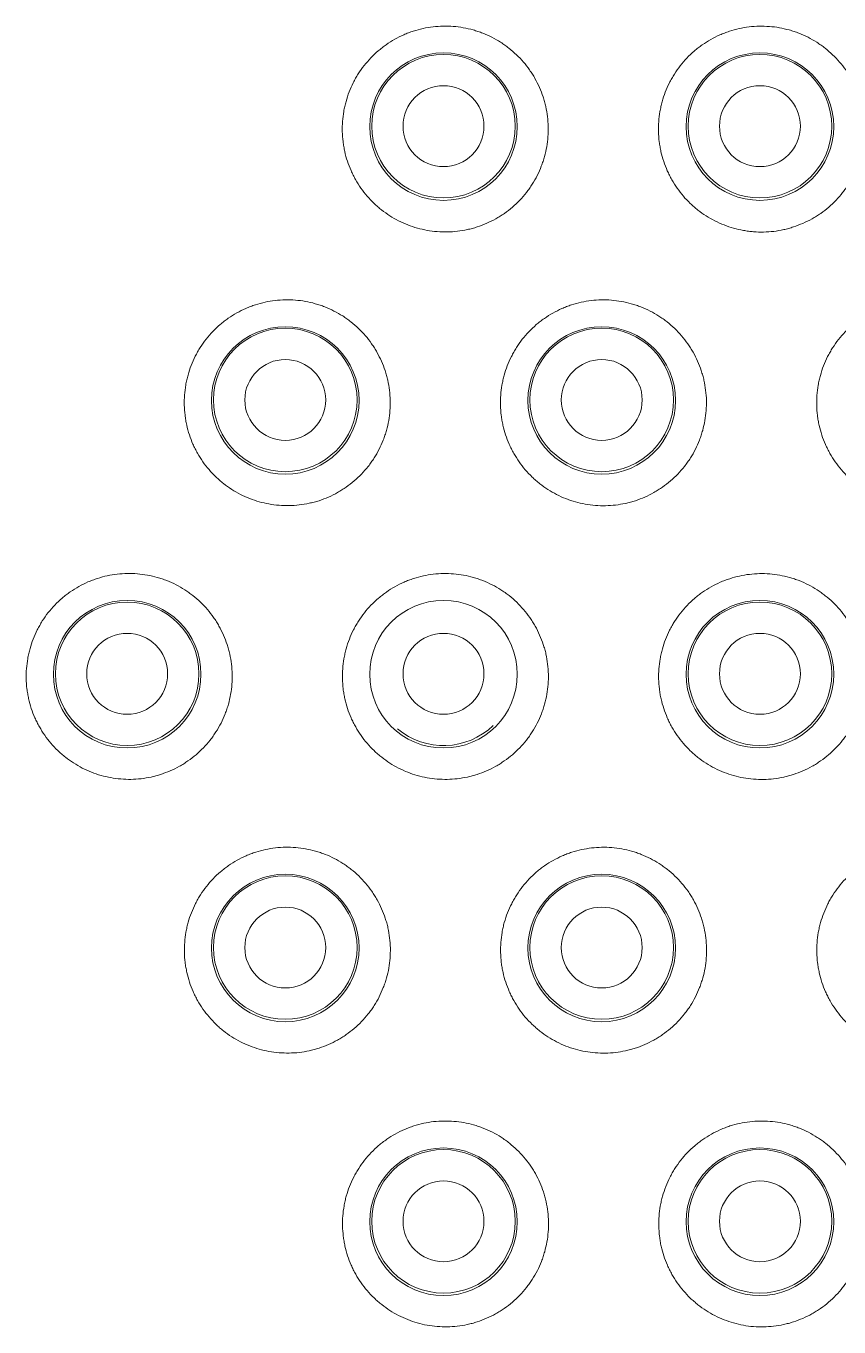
# Model space of a CAD drawing. Header units: millimetres. Extents: x 70151 to 230897, y 35202 to 113211.
# Drawn here: x 177999.67 to 178007.35, y 69179.68 to 69191.97 of the extents above; entities that cross this region are included whole.
import ezdxf

# ---------------------------------------------------------------- set-up
doc = ezdxf.new("R2010")
doc.units = ezdxf.units.MM
doc.header["$LTSCALE"] = 50
doc.layers.add('2-con', color=2, linetype='Continuous')
doc.layers.add('mark-B', color=2, linetype='Continuous', lineweight=20)

# ---------------------------------------------------------------- blocks, each defined once
blk = doc.blocks.new('무풍1WAY 대형')
at = {"layer": 'mark-B'}
for centre, radius in [((648.31, -421.226), 0.697), ((648.31, -421.23), 0.678), ((651.298, -421.226), 0.697), ((651.298, -421.23), 0.678), ((648.31, -421.23), 0.382), ((651.298, -421.23), 0.382), ((649.804, -423.813), 0.697), ((649.804, -423.817), 0.678), ((652.792, -423.813), 0.697), ((652.792, -423.817), 0.678), ((649.804, -423.817), 0.382), ((652.792, -423.817), 0.382), ((648.31, -426.4), 0.697), ((648.31, -426.404), 0.678), ((651.298, -426.4), 0.697), ((654.285, -426.4), 0.697), ((654.285, -426.404), 0.678), ((648.31, -426.404), 0.382), ((651.298, -426.404), 0.382), ((654.285, -426.404), 0.382), ((649.804, -428.987), 0.697), ((649.804, -428.992), 0.678), ((652.792, -428.987), 0.697), ((652.792, -428.992), 0.678), ((649.804, -428.992), 0.382), ((652.792, -428.992), 0.382), ((648.31, -431.575), 0.697), ((651.298, -431.575), 0.697), ((648.31, -431.579), 0.678), ((651.298, -431.579), 0.678), ((648.31, -431.579), 0.382), ((651.298, -431.579), 0.382)]:
    blk.add_circle(centre, radius, dxfattribs=at)
blk.add_arc((651.298, -426.404), 0.678, 50.1021, 133.7795, dxfattribs=at)
for points, knots in [([(647.321, -421.226), (647.319, -421.161), (647.324, -421.098), (647.341, -421.004), (647.348, -420.973), (647.361, -420.927), (647.365, -420.912), (647.375, -420.881), (647.381, -420.866), (647.41, -420.792), (647.439, -420.735), (647.482, -420.668), (647.49, -420.655), (647.509, -420.629), (647.519, -420.616), (647.549, -420.578), (647.57, -420.554), (647.636, -420.485), (647.684, -420.443), (647.75, -420.398), (647.764, -420.389), (647.791, -420.372), (647.832, -420.347), (647.903, -420.312), (647.963, -420.289), (648.009, -420.275), (648.024, -420.27), (648.055, -420.262), (648.071, -420.258), (648.149, -420.241), (648.212, -420.234), (648.307, -420.232), (648.339, -420.233), (648.403, -420.238), (648.435, -420.242), (648.529, -420.259), (648.589, -420.277), (648.678, -420.312), (648.708, -420.325), (648.764, -420.354), (648.819, -420.386), (648.87, -420.422), (648.908, -420.452), (648.92, -420.462), (648.944, -420.483), (648.956, -420.493), (649.013, -420.549), (649.054, -420.597), (649.108, -420.675), (649.125, -420.701), (649.148, -420.743), (649.156, -420.757), (649.17, -420.786), (649.177, -420.8), (649.209, -420.873), (649.229, -420.933), (649.246, -421.01), (649.249, -421.026), (649.254, -421.057), (649.256, -421.073), (649.262, -421.121), (649.264, -421.153), (649.267, -421.248), (649.262, -421.311), (649.248, -421.39), (649.245, -421.405), (649.238, -421.437), (649.226, -421.483), (649.201, -421.558), (649.175, -421.617), (649.153, -421.659), (649.146, -421.673), (649.13, -421.701), (649.122, -421.715), (649.078, -421.783), (649.039, -421.833), (648.973, -421.902), (648.95, -421.924), (648.913, -421.955), (648.9, -421.965), (648.875, -421.985), (648.862, -421.994), (648.797, -422.04), (648.741, -422.071), (648.668, -422.103), (648.653, -422.109), (648.623, -422.12), (648.608, -422.126), (648.562, -422.141), (648.531, -422.149), (648.438, -422.169), (648.375, -422.177), (648.246, -422.179), (648.183, -422.174), (648.089, -422.157), (648.059, -422.15), (648.013, -422.137), (647.997, -422.132), (647.967, -422.122), (647.952, -422.116), (647.878, -422.087), (647.822, -422.058), (647.755, -422.015), (647.742, -422.006), (647.716, -421.988), (647.703, -421.978), (647.666, -421.949), (647.642, -421.928), (647.573, -421.862), (647.532, -421.814), (647.487, -421.749), (647.478, -421.736), (647.461, -421.709), (647.436, -421.668), (647.401, -421.597), (647.379, -421.538), (647.364, -421.493), (647.359, -421.477), (647.351, -421.447), (647.347, -421.431), (647.33, -421.353), (647.322, -421.29), (647.321, -421.226)], [0, 0, 0, 0, 0.03125, 0.03125, 0.046875, 0.046875, 0.054687, 0.054687, 0.0625, 0.0625, 0.09375, 0.09375, 0.101562, 0.101562, 0.109375, 0.109375, 0.125, 0.125, 0.15625, 0.15625, 0.164062, 0.164062, 0.171875, 0.1875, 0.203125, 0.203125, 0.210937, 0.210937, 0.21875, 0.21875, 0.25, 0.25, 0.265625, 0.265625, 0.28125, 0.28125, 0.3125, 0.3125, 0.328125, 0.328125, 0.34375, 0.359375, 0.359375, 0.367187, 0.367187, 0.375, 0.375, 0.40625, 0.40625, 0.421875, 0.421875, 0.429687, 0.429687, 0.4375, 0.4375, 0.46875, 0.46875, 0.476562, 0.476562, 0.484375, 0.484375, 0.5, 0.5, 0.53125, 0.53125, 0.539062, 0.539062, 0.546875, 0.5625, 0.578125, 0.578125, 0.585937, 0.585937, 0.59375, 0.59375, 0.625, 0.625, 0.640625, 0.640625, 0.648437, 0.648437, 0.65625, 0.65625, 0.6875, 0.6875, 0.695312, 0.695312, 0.703125, 0.703125, 0.71875, 0.71875, 0.75, 0.75, 0.78125, 0.78125, 0.796875, 0.796875, 0.804687, 0.804687, 0.8125, 0.8125, 0.84375, 0.84375, 0.851562, 0.851562, 0.859375, 0.859375, 0.875, 0.875, 0.90625, 0.90625, 0.914062, 0.914062, 0.921875, 0.9375, 0.953125, 0.953125, 0.960937, 0.960937, 0.96875, 0.96875, 1, 1, 1, 1]), ([(650.307, -421.226), (650.305, -421.161), (650.31, -421.098), (650.327, -421.004), (650.334, -420.973), (650.347, -420.927), (650.351, -420.912), (650.362, -420.881), (650.367, -420.866), (650.396, -420.792), (650.425, -420.735), (650.468, -420.668), (650.477, -420.655), (650.496, -420.628), (650.505, -420.616), (650.535, -420.578), (650.556, -420.554), (650.623, -420.485), (650.671, -420.443), (650.737, -420.398), (650.75, -420.389), (650.778, -420.372), (650.819, -420.347), (650.89, -420.312), (650.95, -420.29), (650.996, -420.275), (651.011, -420.27), (651.042, -420.262), (651.058, -420.258), (651.136, -420.241), (651.199, -420.234), (651.294, -420.233), (651.326, -420.234), (651.39, -420.239), (651.422, -420.243), (651.515, -420.26), (651.576, -420.278), (651.665, -420.313), (651.694, -420.326), (651.751, -420.355), (651.806, -420.387), (651.857, -420.423), (651.894, -420.453), (651.906, -420.463), (651.93, -420.484), (651.942, -420.495), (652, -420.55), (652.04, -420.598), (652.095, -420.676), (652.111, -420.703), (652.135, -420.744), (652.142, -420.758), (652.157, -420.787), (652.163, -420.801), (652.195, -420.874), (652.215, -420.934), (652.232, -421.012), (652.235, -421.027), (652.24, -421.059), (652.243, -421.074), (652.248, -421.122), (652.251, -421.154), (652.253, -421.249), (652.248, -421.312), (652.234, -421.391), (652.231, -421.407), (652.224, -421.438), (652.212, -421.485), (652.187, -421.56), (652.161, -421.618), (652.139, -421.661), (652.131, -421.675), (652.115, -421.703), (652.107, -421.717), (652.064, -421.784), (652.024, -421.834), (651.958, -421.903), (651.935, -421.925), (651.898, -421.956), (651.886, -421.967), (651.86, -421.986), (651.847, -421.996), (651.782, -422.041), (651.726, -422.072), (651.653, -422.104), (651.638, -422.11), (651.608, -422.122), (651.593, -422.127), (651.547, -422.142), (651.516, -422.15), (651.423, -422.17), (651.36, -422.177), (651.231, -422.179), (651.168, -422.174), (651.075, -422.157), (651.044, -422.15), (650.998, -422.137), (650.982, -422.132), (650.952, -422.122), (650.937, -422.116), (650.863, -422.087), (650.807, -422.059), (650.74, -422.016), (650.727, -422.007), (650.701, -421.988), (650.689, -421.979), (650.651, -421.949), (650.627, -421.928), (650.559, -421.862), (650.518, -421.814), (650.472, -421.749), (650.464, -421.736), (650.447, -421.709), (650.422, -421.668), (650.387, -421.597), (650.364, -421.538), (650.35, -421.493), (650.345, -421.478), (650.337, -421.447), (650.333, -421.431), (650.315, -421.353), (650.308, -421.29), (650.307, -421.226)], [0, 0, 0, 0, 0.03125, 0.03125, 0.046875, 0.046875, 0.054688, 0.054688, 0.0625, 0.0625, 0.09375, 0.09375, 0.101563, 0.101563, 0.109375, 0.109375, 0.125, 0.125, 0.15625, 0.15625, 0.164063, 0.164063, 0.171875, 0.1875, 0.203125, 0.203125, 0.210938, 0.210938, 0.21875, 0.21875, 0.25, 0.25, 0.265625, 0.265625, 0.28125, 0.28125, 0.3125, 0.3125, 0.328125, 0.328125, 0.34375, 0.359375, 0.359375, 0.367188, 0.367188, 0.375, 0.375, 0.40625, 0.40625, 0.421875, 0.421875, 0.429688, 0.429688, 0.4375, 0.4375, 0.46875, 0.46875, 0.476563, 0.476563, 0.484375, 0.484375, 0.5, 0.5, 0.53125, 0.53125, 0.539063, 0.539063, 0.546875, 0.5625, 0.578125, 0.578125, 0.585938, 0.585938, 0.59375, 0.59375, 0.625, 0.625, 0.640625, 0.640625, 0.648437, 0.648437, 0.65625, 0.65625, 0.6875, 0.6875, 0.695312, 0.695312, 0.703125, 0.703125, 0.71875, 0.71875, 0.75, 0.75, 0.78125, 0.78125, 0.796875, 0.796875, 0.804687, 0.804687, 0.8125, 0.8125, 0.84375, 0.84375, 0.851562, 0.851562, 0.859375, 0.859375, 0.875, 0.875, 0.90625, 0.90625, 0.914062, 0.914062, 0.921875, 0.9375, 0.953125, 0.953125, 0.960937, 0.960937, 0.96875, 0.96875, 1, 1, 1, 1]), ([(645.828, -423.813), (645.827, -423.749), (645.832, -423.686), (645.848, -423.592), (645.855, -423.561), (645.868, -423.515), (645.872, -423.499), (645.883, -423.469), (645.888, -423.454), (645.917, -423.379), (645.946, -423.323), (645.988, -423.255), (645.997, -423.242), (646.016, -423.216), (646.025, -423.203), (646.055, -423.165), (646.076, -423.141), (646.142, -423.072), (646.191, -423.031), (646.256, -422.985), (646.27, -422.976), (646.297, -422.959), (646.338, -422.934), (646.41, -422.899), (646.469, -422.876), (646.515, -422.861), (646.53, -422.857), (646.561, -422.848), (646.577, -422.844), (646.655, -422.827), (646.718, -422.82), (646.814, -422.818), (646.846, -422.819), (646.894, -422.823), (646.909, -422.825), (646.941, -422.829), (646.957, -422.831), (647.035, -422.845), (647.096, -422.863), (647.185, -422.897), (647.214, -422.911), (647.271, -422.94), (647.326, -422.971), (647.377, -423.008), (647.414, -423.037), (647.427, -423.047), (647.451, -423.068), (647.462, -423.079), (647.52, -423.134), (647.561, -423.182), (647.615, -423.26), (647.632, -423.287), (647.656, -423.328), (647.663, -423.342), (647.677, -423.371), (647.684, -423.385), (647.716, -423.458), (647.736, -423.518), (647.753, -423.595), (647.756, -423.611), (647.762, -423.642), (647.764, -423.658), (647.77, -423.706), (647.772, -423.738), (647.774, -423.833), (647.77, -423.896), (647.756, -423.975), (647.753, -423.99), (647.746, -424.022), (647.734, -424.068), (647.709, -424.143), (647.683, -424.202), (647.662, -424.244), (647.654, -424.258), (647.638, -424.286), (647.63, -424.3), (647.587, -424.368), (647.547, -424.418), (647.481, -424.487), (647.458, -424.509), (647.422, -424.54), (647.409, -424.551), (647.384, -424.57), (647.371, -424.58), (647.305, -424.625), (647.25, -424.657), (647.177, -424.689), (647.162, -424.695), (647.132, -424.706), (647.117, -424.712), (647.071, -424.726), (647.04, -424.735), (646.947, -424.755), (646.884, -424.763), (646.755, -424.765), (646.692, -424.76), (646.598, -424.743), (646.567, -424.736), (646.521, -424.723), (646.506, -424.718), (646.475, -424.708), (646.46, -424.703), (646.386, -424.674), (646.33, -424.645), (646.263, -424.602), (646.25, -424.593), (646.224, -424.575), (646.211, -424.565), (646.174, -424.536), (646.15, -424.515), (646.082, -424.449), (646.04, -424.401), (645.995, -424.336), (645.986, -424.323), (645.969, -424.296), (645.945, -424.255), (645.909, -424.184), (645.887, -424.125), (645.872, -424.08), (645.867, -424.065), (645.859, -424.034), (645.855, -424.018), (645.837, -423.94), (645.83, -423.877), (645.828, -423.813)], [0, 0, 0, 0, 0.03125, 0.03125, 0.046875, 0.046875, 0.054687, 0.054687, 0.0625, 0.0625, 0.09375, 0.09375, 0.101562, 0.101562, 0.109375, 0.109375, 0.125, 0.125, 0.15625, 0.15625, 0.164062, 0.164062, 0.171875, 0.1875, 0.203125, 0.203125, 0.210937, 0.210937, 0.21875, 0.21875, 0.25, 0.25, 0.265625, 0.265625, 0.273437, 0.273437, 0.28125, 0.28125, 0.3125, 0.3125, 0.328125, 0.328125, 0.34375, 0.359375, 0.359375, 0.367187, 0.367187, 0.375, 0.375, 0.40625, 0.40625, 0.421875, 0.421875, 0.429687, 0.429687, 0.4375, 0.4375, 0.46875, 0.46875, 0.476563, 0.476563, 0.484375, 0.484375, 0.5, 0.5, 0.53125, 0.53125, 0.539063, 0.539063, 0.546875, 0.5625, 0.578125, 0.578125, 0.585938, 0.585938, 0.59375, 0.59375, 0.625, 0.625, 0.640625, 0.640625, 0.648438, 0.648438, 0.65625, 0.65625, 0.6875, 0.6875, 0.695313, 0.695313, 0.703125, 0.703125, 0.71875, 0.71875, 0.75, 0.75, 0.78125, 0.78125, 0.796875, 0.796875, 0.804688, 0.804688, 0.8125, 0.8125, 0.84375, 0.84375, 0.851563, 0.851563, 0.859375, 0.859375, 0.875, 0.875, 0.90625, 0.90625, 0.914063, 0.914063, 0.921875, 0.9375, 0.953125, 0.953125, 0.960938, 0.960938, 0.96875, 0.96875, 1, 1, 1, 1]), ([(648.814, -423.813), (648.813, -423.749), (648.818, -423.685), (648.834, -423.592), (648.841, -423.561), (648.854, -423.515), (648.859, -423.499), (648.869, -423.469), (648.874, -423.454), (648.903, -423.379), (648.932, -423.323), (648.975, -423.255), (648.984, -423.242), (649.002, -423.216), (649.012, -423.203), (649.042, -423.165), (649.063, -423.141), (649.129, -423.072), (649.177, -423.031), (649.243, -422.985), (649.257, -422.976), (649.284, -422.959), (649.326, -422.934), (649.397, -422.899), (649.456, -422.876), (649.502, -422.862), (649.517, -422.857), (649.548, -422.849), (649.564, -422.845), (649.642, -422.828), (649.705, -422.821), (649.801, -422.819), (649.833, -422.82), (649.897, -422.825), (649.928, -422.829), (650.022, -422.846), (650.083, -422.864), (650.172, -422.898), (650.201, -422.912), (650.258, -422.941), (650.312, -422.972), (650.364, -423.009), (650.401, -423.038), (650.413, -423.048), (650.437, -423.069), (650.449, -423.08), (650.507, -423.135), (650.548, -423.184), (650.602, -423.261), (650.619, -423.288), (650.642, -423.33), (650.649, -423.344), (650.664, -423.372), (650.67, -423.387), (650.702, -423.459), (650.722, -423.519), (650.739, -423.597), (650.742, -423.612), (650.748, -423.644), (650.75, -423.66), (650.756, -423.707), (650.758, -423.739), (650.76, -423.834), (650.756, -423.897), (650.742, -423.976), (650.739, -423.992), (650.732, -424.023), (650.72, -424.07), (650.695, -424.145), (650.669, -424.203), (650.647, -424.246), (650.64, -424.26), (650.624, -424.288), (650.615, -424.302), (650.572, -424.369), (650.533, -424.419), (650.467, -424.488), (650.444, -424.51), (650.407, -424.542), (650.394, -424.552), (650.369, -424.572), (650.356, -424.581), (650.291, -424.627), (650.235, -424.658), (650.162, -424.69), (650.147, -424.696), (650.117, -424.707), (650.102, -424.713), (650.056, -424.727), (650.025, -424.736), (649.932, -424.756), (649.869, -424.763), (649.74, -424.766), (649.677, -424.761), (649.583, -424.744), (649.552, -424.737), (649.506, -424.724), (649.491, -424.719), (649.461, -424.709), (649.446, -424.703), (649.372, -424.674), (649.316, -424.645), (649.249, -424.602), (649.236, -424.594), (649.21, -424.575), (649.197, -424.566), (649.159, -424.536), (649.135, -424.515), (649.067, -424.449), (649.026, -424.401), (648.98, -424.336), (648.972, -424.323), (648.955, -424.296), (648.93, -424.255), (648.895, -424.184), (648.872, -424.125), (648.858, -424.08), (648.853, -424.065), (648.845, -424.034), (648.841, -424.018), (648.823, -423.94), (648.816, -423.877), (648.814, -423.813)], [0, 0, 0, 0, 0.03125, 0.03125, 0.046875, 0.046875, 0.054687, 0.054687, 0.0625, 0.0625, 0.09375, 0.09375, 0.101562, 0.101562, 0.109375, 0.109375, 0.125, 0.125, 0.15625, 0.15625, 0.164062, 0.164062, 0.171875, 0.1875, 0.203125, 0.203125, 0.210937, 0.210937, 0.21875, 0.21875, 0.25, 0.25, 0.265625, 0.265625, 0.28125, 0.28125, 0.3125, 0.3125, 0.328125, 0.328125, 0.34375, 0.359375, 0.359375, 0.367187, 0.367187, 0.375, 0.375, 0.40625, 0.40625, 0.421875, 0.421875, 0.429687, 0.429687, 0.4375, 0.4375, 0.46875, 0.46875, 0.476562, 0.476562, 0.484375, 0.484375, 0.5, 0.5, 0.53125, 0.53125, 0.539062, 0.539062, 0.546875, 0.5625, 0.578125, 0.578125, 0.585937, 0.585937, 0.59375, 0.59375, 0.625, 0.625, 0.640625, 0.640625, 0.648437, 0.648437, 0.65625, 0.65625, 0.6875, 0.6875, 0.695312, 0.695312, 0.703125, 0.703125, 0.71875, 0.71875, 0.75, 0.75, 0.78125, 0.78125, 0.796875, 0.796875, 0.804687, 0.804687, 0.8125, 0.8125, 0.84375, 0.84375, 0.851562, 0.851562, 0.859375, 0.859375, 0.875, 0.875, 0.90625, 0.90625, 0.914062, 0.914062, 0.921875, 0.9375, 0.953125, 0.953125, 0.960937, 0.960937, 0.96875, 0.96875, 1, 1, 1, 1]), ([(651.8, -423.813), (651.799, -423.749), (651.804, -423.685), (651.82, -423.592), (651.827, -423.561), (651.84, -423.514), (651.845, -423.499), (651.855, -423.469), (651.861, -423.453), (651.89, -423.379), (651.918, -423.322), (651.961, -423.255), (651.97, -423.242), (651.989, -423.216), (651.999, -423.203), (652.029, -423.165), (652.05, -423.141), (652.116, -423.072), (652.164, -423.031), (652.23, -422.985), (652.244, -422.976), (652.271, -422.959), (652.312, -422.934), (652.384, -422.899), (652.443, -422.877), (652.489, -422.862), (652.504, -422.857), (652.535, -422.849), (652.551, -422.845), (652.629, -422.828), (652.692, -422.821), (652.788, -422.82), (652.819, -422.821), (652.883, -422.826), (652.915, -422.83), (653.009, -422.847), (653.069, -422.865), (653.158, -422.9), (653.188, -422.913), (653.244, -422.942), (653.299, -422.973), (653.35, -423.01), (653.388, -423.039), (653.4, -423.05), (653.424, -423.07), (653.435, -423.081), (653.493, -423.137), (653.534, -423.185), (653.588, -423.262), (653.605, -423.289), (653.628, -423.331), (653.636, -423.345), (653.65, -423.374), (653.657, -423.388), (653.689, -423.461), (653.708, -423.521), (653.725, -423.598), (653.728, -423.614), (653.734, -423.645), (653.736, -423.661), (653.742, -423.709), (653.744, -423.74), (653.746, -423.836), (653.741, -423.899), (653.728, -423.978), (653.724, -423.993), (653.717, -424.025), (653.706, -424.071), (653.68, -424.147), (653.654, -424.205), (653.633, -424.247), (653.625, -424.261), (653.609, -424.289), (653.601, -424.303), (653.558, -424.371), (653.518, -424.421), (653.452, -424.49), (653.429, -424.512), (653.392, -424.543), (653.38, -424.553), (653.354, -424.573), (653.341, -424.582), (653.276, -424.628), (653.22, -424.659), (653.147, -424.691), (653.132, -424.697), (653.102, -424.708), (653.087, -424.714), (653.041, -424.728), (653.01, -424.737), (652.917, -424.757), (652.854, -424.764), (652.725, -424.766), (652.662, -424.761), (652.569, -424.744), (652.538, -424.737), (652.492, -424.724), (652.476, -424.719), (652.446, -424.709), (652.431, -424.704), (652.357, -424.674), (652.301, -424.646), (652.234, -424.603), (652.221, -424.594), (652.195, -424.575), (652.182, -424.566), (652.145, -424.536), (652.121, -424.515), (652.053, -424.45), (652.012, -424.402), (651.966, -424.336), (651.957, -424.323), (651.94, -424.296), (651.916, -424.255), (651.881, -424.184), (651.858, -424.125), (651.843, -424.08), (651.839, -424.065), (651.83, -424.034), (651.826, -424.019), (651.809, -423.94), (651.801, -423.877), (651.8, -423.813)], [0, 0, 0, 0, 0.03125, 0.03125, 0.046875, 0.046875, 0.054688, 0.054688, 0.0625, 0.0625, 0.09375, 0.09375, 0.101563, 0.101563, 0.109375, 0.109375, 0.125, 0.125, 0.15625, 0.15625, 0.164063, 0.164063, 0.171875, 0.1875, 0.203125, 0.203125, 0.210938, 0.210938, 0.21875, 0.21875, 0.25, 0.25, 0.265625, 0.265625, 0.28125, 0.28125, 0.3125, 0.3125, 0.328125, 0.328125, 0.34375, 0.359375, 0.359375, 0.367188, 0.367188, 0.375, 0.375, 0.40625, 0.40625, 0.421875, 0.421875, 0.429688, 0.429688, 0.4375, 0.4375, 0.46875, 0.46875, 0.476563, 0.476563, 0.484375, 0.484375, 0.5, 0.5, 0.53125, 0.53125, 0.539063, 0.539063, 0.546875, 0.5625, 0.578125, 0.578125, 0.585938, 0.585938, 0.59375, 0.59375, 0.625, 0.625, 0.640625, 0.640625, 0.648438, 0.648438, 0.65625, 0.65625, 0.6875, 0.6875, 0.695313, 0.695313, 0.703125, 0.703125, 0.71875, 0.71875, 0.75, 0.75, 0.78125, 0.78125, 0.796875, 0.796875, 0.804688, 0.804688, 0.8125, 0.8125, 0.84375, 0.84375, 0.851563, 0.851563, 0.859375, 0.859375, 0.875, 0.875, 0.90625, 0.90625, 0.914063, 0.914063, 0.921875, 0.9375, 0.953125, 0.953125, 0.960938, 0.960938, 0.96875, 0.96875, 1, 1, 1, 1]), ([(647.322, -426.4), (647.32, -426.336), (647.325, -426.273), (647.341, -426.179), (647.348, -426.148), (647.361, -426.102), (647.366, -426.087), (647.376, -426.056), (647.381, -426.041), (647.41, -425.967), (647.439, -425.91), (647.482, -425.843), (647.491, -425.829), (647.509, -425.803), (647.519, -425.79), (647.549, -425.752), (647.57, -425.728), (647.636, -425.659), (647.684, -425.618), (647.75, -425.572), (647.763, -425.563), (647.79, -425.546), (647.832, -425.521), (647.903, -425.486), (647.963, -425.463), (648.008, -425.448), (648.024, -425.443), (648.055, -425.435), (648.07, -425.431), (648.149, -425.414), (648.212, -425.407), (648.307, -425.405), (648.339, -425.406), (648.403, -425.411), (648.435, -425.415), (648.528, -425.432), (648.589, -425.449), (648.678, -425.484), (648.708, -425.497), (648.764, -425.526), (648.819, -425.558), (648.871, -425.594), (648.908, -425.624), (648.92, -425.634), (648.944, -425.655), (648.956, -425.666), (649.014, -425.721), (649.055, -425.769), (649.109, -425.846), (649.126, -425.873), (649.149, -425.915), (649.157, -425.929), (649.171, -425.958), (649.178, -425.972), (649.21, -426.045), (649.229, -426.105), (649.247, -426.182), (649.25, -426.197), (649.255, -426.229), (649.257, -426.245), (649.263, -426.292), (649.266, -426.324), (649.268, -426.419), (649.263, -426.482), (649.25, -426.561), (649.246, -426.577), (649.239, -426.608), (649.228, -426.655), (649.203, -426.73), (649.177, -426.788), (649.155, -426.831), (649.148, -426.845), (649.132, -426.873), (649.124, -426.886), (649.081, -426.954), (649.041, -427.004), (648.975, -427.073), (648.952, -427.095), (648.916, -427.127), (648.903, -427.137), (648.878, -427.157), (648.865, -427.166), (648.799, -427.212), (648.744, -427.243), (648.671, -427.275), (648.656, -427.281), (648.626, -427.293), (648.611, -427.298), (648.565, -427.313), (648.534, -427.321), (648.441, -427.342), (648.378, -427.349), (648.249, -427.352), (648.186, -427.347), (648.092, -427.33), (648.061, -427.323), (648.015, -427.31), (648, -427.305), (647.969, -427.295), (647.954, -427.29), (647.88, -427.261), (647.824, -427.232), (647.757, -427.189), (647.744, -427.18), (647.718, -427.162), (647.705, -427.152), (647.668, -427.123), (647.644, -427.102), (647.575, -427.036), (647.534, -426.988), (647.489, -426.923), (647.48, -426.91), (647.463, -426.883), (647.438, -426.842), (647.403, -426.771), (647.38, -426.712), (647.365, -426.667), (647.361, -426.652), (647.352, -426.621), (647.348, -426.606), (647.331, -426.528), (647.323, -426.464), (647.322, -426.4)], [0, 0, 0, 0, 0.03125, 0.03125, 0.046875, 0.046875, 0.054688, 0.054688, 0.0625, 0.0625, 0.09375, 0.09375, 0.101562, 0.101562, 0.109375, 0.109375, 0.125, 0.125, 0.15625, 0.15625, 0.164063, 0.164063, 0.171875, 0.1875, 0.203125, 0.203125, 0.210937, 0.210937, 0.21875, 0.21875, 0.25, 0.25, 0.265625, 0.265625, 0.28125, 0.28125, 0.3125, 0.3125, 0.328125, 0.328125, 0.34375, 0.359375, 0.359375, 0.367188, 0.367188, 0.375, 0.375, 0.40625, 0.40625, 0.421875, 0.421875, 0.429688, 0.429688, 0.4375, 0.4375, 0.46875, 0.46875, 0.476563, 0.476563, 0.484375, 0.484375, 0.5, 0.5, 0.53125, 0.53125, 0.539063, 0.539063, 0.546875, 0.5625, 0.578125, 0.578125, 0.585938, 0.585938, 0.59375, 0.59375, 0.625, 0.625, 0.640625, 0.640625, 0.648438, 0.648438, 0.65625, 0.65625, 0.6875, 0.6875, 0.695313, 0.695313, 0.703125, 0.703125, 0.71875, 0.71875, 0.75, 0.75, 0.78125, 0.78125, 0.796875, 0.796875, 0.804688, 0.804688, 0.8125, 0.8125, 0.84375, 0.84375, 0.851562, 0.851562, 0.859375, 0.859375, 0.875, 0.875, 0.90625, 0.90625, 0.914062, 0.914062, 0.921875, 0.9375, 0.953125, 0.953125, 0.960938, 0.960938, 0.96875, 0.96875, 1, 1, 1, 1]), ([(650.308, -426.4), (650.306, -426.336), (650.311, -426.273), (650.328, -426.179), (650.335, -426.148), (650.348, -426.102), (650.352, -426.086), (650.362, -426.056), (650.368, -426.041), (650.397, -425.966), (650.425, -425.91), (650.468, -425.842), (650.477, -425.829), (650.496, -425.803), (650.505, -425.79), (650.535, -425.752), (650.556, -425.728), (650.622, -425.659), (650.671, -425.618), (650.737, -425.572), (650.75, -425.563), (650.777, -425.546), (650.819, -425.521), (650.89, -425.486), (650.95, -425.463), (650.995, -425.448), (651.011, -425.444), (651.042, -425.436), (651.057, -425.432), (651.136, -425.415), (651.199, -425.407), (651.294, -425.406), (651.326, -425.407), (651.39, -425.412), (651.422, -425.416), (651.515, -425.433), (651.576, -425.45), (651.665, -425.485), (651.694, -425.498), (651.751, -425.527), (651.806, -425.559), (651.857, -425.596), (651.894, -425.625), (651.907, -425.635), (651.931, -425.656), (651.942, -425.667), (652, -425.722), (652.041, -425.77), (652.095, -425.848), (652.112, -425.874), (652.135, -425.916), (652.143, -425.93), (652.157, -425.959), (652.164, -425.973), (652.196, -426.046), (652.216, -426.106), (652.233, -426.183), (652.236, -426.199), (652.241, -426.23), (652.244, -426.246), (652.249, -426.294), (652.252, -426.325), (652.254, -426.42), (652.249, -426.484), (652.236, -426.562), (652.232, -426.578), (652.225, -426.61), (652.214, -426.656), (652.188, -426.731), (652.163, -426.79), (652.141, -426.832), (652.134, -426.846), (652.118, -426.874), (652.109, -426.888), (652.066, -426.956), (652.027, -427.006), (651.961, -427.075), (651.938, -427.097), (651.901, -427.128), (651.888, -427.139), (651.863, -427.158), (651.85, -427.168), (651.785, -427.213), (651.729, -427.244), (651.656, -427.277), (651.641, -427.283), (651.611, -427.294), (651.596, -427.299), (651.55, -427.314), (651.519, -427.322), (651.426, -427.343), (651.363, -427.35), (651.234, -427.353), (651.171, -427.347), (651.077, -427.331), (651.046, -427.323), (651, -427.31), (650.985, -427.306), (650.955, -427.295), (650.94, -427.29), (650.866, -427.261), (650.809, -427.232), (650.743, -427.189), (650.73, -427.181), (650.704, -427.162), (650.691, -427.153), (650.653, -427.123), (650.629, -427.102), (650.561, -427.036), (650.52, -426.988), (650.474, -426.923), (650.465, -426.91), (650.448, -426.883), (650.424, -426.842), (650.389, -426.771), (650.366, -426.712), (650.351, -426.667), (650.347, -426.652), (650.338, -426.621), (650.334, -426.606), (650.317, -426.528), (650.309, -426.464), (650.308, -426.4)], [0, 0, 0, 0, 0.03125, 0.03125, 0.046875, 0.046875, 0.054688, 0.054688, 0.0625, 0.0625, 0.09375, 0.09375, 0.101563, 0.101563, 0.109375, 0.109375, 0.125, 0.125, 0.15625, 0.15625, 0.164063, 0.164063, 0.171875, 0.1875, 0.203125, 0.203125, 0.210938, 0.210938, 0.21875, 0.21875, 0.25, 0.25, 0.265625, 0.265625, 0.28125, 0.28125, 0.3125, 0.3125, 0.328125, 0.328125, 0.34375, 0.359375, 0.359375, 0.367188, 0.367188, 0.375, 0.375, 0.40625, 0.40625, 0.421875, 0.421875, 0.429688, 0.429688, 0.4375, 0.4375, 0.46875, 0.46875, 0.476563, 0.476563, 0.484375, 0.484375, 0.5, 0.5, 0.53125, 0.53125, 0.539063, 0.539063, 0.546875, 0.5625, 0.578125, 0.578125, 0.585938, 0.585938, 0.59375, 0.59375, 0.625, 0.625, 0.640625, 0.640625, 0.648438, 0.648438, 0.65625, 0.65625, 0.6875, 0.6875, 0.695313, 0.695313, 0.703125, 0.703125, 0.71875, 0.71875, 0.75, 0.75, 0.78125, 0.78125, 0.796875, 0.796875, 0.804688, 0.804688, 0.8125, 0.8125, 0.84375, 0.84375, 0.851563, 0.851563, 0.859375, 0.859375, 0.875, 0.875, 0.90625, 0.90625, 0.914063, 0.914063, 0.921875, 0.9375, 0.953125, 0.953125, 0.960938, 0.960938, 0.96875, 0.96875, 1, 1, 1, 1]), ([(653.294, -426.4), (653.292, -426.336), (653.297, -426.273), (653.314, -426.179), (653.321, -426.148), (653.334, -426.102), (653.338, -426.086), (653.349, -426.056), (653.354, -426.041), (653.383, -425.966), (653.412, -425.91), (653.455, -425.842), (653.464, -425.829), (653.482, -425.803), (653.492, -425.79), (653.522, -425.752), (653.543, -425.728), (653.609, -425.659), (653.658, -425.618), (653.724, -425.572), (653.737, -425.563), (653.764, -425.546), (653.806, -425.521), (653.877, -425.486), (653.937, -425.464), (653.982, -425.449), (653.998, -425.444), (654.029, -425.436), (654.044, -425.432), (654.123, -425.415), (654.186, -425.408), (654.281, -425.406), (654.313, -425.407), (654.377, -425.413), (654.408, -425.417), (654.502, -425.434), (654.563, -425.451), (654.652, -425.486), (654.681, -425.499), (654.738, -425.528), (654.792, -425.56), (654.844, -425.597), (654.881, -425.626), (654.893, -425.636), (654.917, -425.657), (654.929, -425.668), (654.986, -425.723), (655.027, -425.771), (655.082, -425.849), (655.098, -425.876), (655.122, -425.917), (655.129, -425.931), (655.143, -425.96), (655.15, -425.974), (655.182, -426.047), (655.202, -426.107), (655.219, -426.185), (655.222, -426.2), (655.227, -426.232), (655.23, -426.247), (655.236, -426.295), (655.238, -426.327), (655.24, -426.422), (655.235, -426.485), (655.221, -426.564), (655.218, -426.58), (655.211, -426.611), (655.199, -426.658), (655.174, -426.733), (655.148, -426.791), (655.127, -426.834), (655.119, -426.848), (655.103, -426.876), (655.095, -426.89), (655.052, -426.958), (655.012, -427.008), (654.946, -427.076), (654.923, -427.098), (654.886, -427.13), (654.873, -427.14), (654.848, -427.16), (654.835, -427.169), (654.77, -427.215), (654.714, -427.246), (654.641, -427.278), (654.626, -427.284), (654.596, -427.295), (654.581, -427.3), (654.535, -427.315), (654.504, -427.324), (654.411, -427.344), (654.348, -427.351), (654.219, -427.353), (654.156, -427.348), (654.062, -427.331), (654.032, -427.324), (653.986, -427.311), (653.97, -427.306), (653.94, -427.296), (653.925, -427.29), (653.851, -427.261), (653.795, -427.233), (653.728, -427.19), (653.715, -427.181), (653.689, -427.162), (653.676, -427.153), (653.639, -427.123), (653.615, -427.102), (653.547, -427.037), (653.506, -426.989), (653.46, -426.923), (653.451, -426.91), (653.434, -426.883), (653.41, -426.842), (653.375, -426.771), (653.352, -426.712), (653.337, -426.667), (653.333, -426.652), (653.324, -426.621), (653.32, -426.606), (653.303, -426.528), (653.295, -426.464), (653.294, -426.4)], [0, 0, 0, 0, 0.03125, 0.03125, 0.046875, 0.046875, 0.054688, 0.054688, 0.0625, 0.0625, 0.09375, 0.09375, 0.101563, 0.101563, 0.109375, 0.109375, 0.125, 0.125, 0.15625, 0.15625, 0.164063, 0.164063, 0.171875, 0.1875, 0.203125, 0.203125, 0.210938, 0.210938, 0.21875, 0.21875, 0.25, 0.25, 0.265625, 0.265625, 0.28125, 0.28125, 0.3125, 0.3125, 0.328125, 0.328125, 0.34375, 0.359375, 0.359375, 0.367188, 0.367188, 0.375, 0.375, 0.40625, 0.40625, 0.421875, 0.421875, 0.429688, 0.429688, 0.4375, 0.4375, 0.46875, 0.46875, 0.476563, 0.476563, 0.484375, 0.484375, 0.5, 0.5, 0.53125, 0.53125, 0.539063, 0.539063, 0.546875, 0.5625, 0.578125, 0.578125, 0.585938, 0.585938, 0.59375, 0.59375, 0.625, 0.625, 0.640625, 0.640625, 0.648438, 0.648438, 0.65625, 0.65625, 0.6875, 0.6875, 0.695313, 0.695313, 0.703125, 0.703125, 0.71875, 0.71875, 0.75, 0.75, 0.78125, 0.78125, 0.796875, 0.796875, 0.804688, 0.804688, 0.8125, 0.8125, 0.84375, 0.84375, 0.851563, 0.851563, 0.859375, 0.859375, 0.875, 0.875, 0.90625, 0.90625, 0.914063, 0.914063, 0.921875, 0.9375, 0.953125, 0.953125, 0.960938, 0.960938, 0.96875, 0.96875, 1, 1, 1, 1]), ([(645.829, -428.987), (645.828, -428.923), (645.833, -428.86), (645.849, -428.766), (645.856, -428.736), (645.873, -428.674), (645.883, -428.643), (645.917, -428.554), (645.946, -428.497), (645.989, -428.43), (645.997, -428.417), (646.016, -428.39), (646.025, -428.378), (646.055, -428.34), (646.076, -428.315), (646.142, -428.246), (646.19, -428.205), (646.256, -428.159), (646.27, -428.15), (646.297, -428.132), (646.338, -428.108), (646.409, -428.072), (646.469, -428.05), (646.514, -428.035), (646.53, -428.03), (646.561, -428.022), (646.576, -428.018), (646.655, -428), (646.718, -427.993), (646.813, -427.991), (646.845, -427.992), (646.893, -427.996), (646.909, -427.997), (646.941, -428.001), (646.957, -428.004), (647.035, -428.018), (647.096, -428.035), (647.185, -428.07), (647.214, -428.083), (647.271, -428.112), (647.326, -428.143), (647.377, -428.18), (647.415, -428.209), (647.427, -428.219), (647.451, -428.24), (647.463, -428.251), (647.52, -428.306), (647.562, -428.354), (647.616, -428.432), (647.633, -428.459), (647.656, -428.5), (647.664, -428.514), (647.678, -428.543), (647.685, -428.557), (647.717, -428.63), (647.737, -428.69), (647.754, -428.767), (647.757, -428.783), (647.763, -428.814), (647.765, -428.83), (647.771, -428.877), (647.773, -428.909), (647.775, -429.004), (647.771, -429.067), (647.757, -429.146), (647.754, -429.162), (647.747, -429.193), (647.736, -429.239), (647.711, -429.315), (647.685, -429.373), (647.664, -429.416), (647.656, -429.43), (647.64, -429.458), (647.632, -429.471), (647.589, -429.539), (647.55, -429.589), (647.484, -429.659), (647.461, -429.681), (647.424, -429.712), (647.412, -429.722), (647.387, -429.742), (647.374, -429.752), (647.308, -429.797), (647.253, -429.829), (647.18, -429.861), (647.165, -429.867), (647.135, -429.879), (647.12, -429.884), (647.074, -429.899), (647.043, -429.907), (646.95, -429.928), (646.887, -429.936), (646.79, -429.938), (646.758, -429.937), (646.695, -429.932), (646.632, -429.924), (646.57, -429.909), (646.524, -429.897), (646.508, -429.892), (646.478, -429.882), (646.463, -429.876), (646.389, -429.847), (646.333, -429.819), (646.266, -429.776), (646.253, -429.767), (646.227, -429.749), (646.214, -429.739), (646.176, -429.709), (646.152, -429.689), (646.084, -429.623), (646.042, -429.575), (645.997, -429.51), (645.988, -429.497), (645.971, -429.47), (645.946, -429.429), (645.911, -429.358), (645.888, -429.299), (645.873, -429.254), (645.869, -429.239), (645.86, -429.208), (645.856, -429.193), (645.839, -429.115), (645.831, -429.052), (645.829, -428.987)], [0, 0, 0, 0, 0.03125, 0.03125, 0.046875, 0.046875, 0.0625, 0.0625, 0.09375, 0.09375, 0.101563, 0.101563, 0.109375, 0.109375, 0.125, 0.125, 0.15625, 0.15625, 0.164063, 0.164063, 0.171875, 0.1875, 0.203125, 0.203125, 0.210938, 0.210938, 0.21875, 0.21875, 0.25, 0.25, 0.265625, 0.265625, 0.273438, 0.273438, 0.28125, 0.28125, 0.3125, 0.3125, 0.328125, 0.328125, 0.34375, 0.359375, 0.359375, 0.367188, 0.367188, 0.375, 0.375, 0.40625, 0.40625, 0.421875, 0.421875, 0.429688, 0.429688, 0.4375, 0.4375, 0.46875, 0.46875, 0.476563, 0.476563, 0.484375, 0.484375, 0.5, 0.5, 0.53125, 0.53125, 0.539062, 0.539062, 0.546875, 0.5625, 0.578125, 0.578125, 0.585937, 0.585937, 0.59375, 0.59375, 0.625, 0.625, 0.640625, 0.640625, 0.648437, 0.648437, 0.65625, 0.65625, 0.6875, 0.6875, 0.695312, 0.695312, 0.703125, 0.703125, 0.71875, 0.71875, 0.75, 0.75, 0.765625, 0.765625, 0.78125, 0.796875, 0.796875, 0.804687, 0.804687, 0.8125, 0.8125, 0.84375, 0.84375, 0.851562, 0.851562, 0.859375, 0.859375, 0.875, 0.875, 0.90625, 0.90625, 0.914062, 0.914062, 0.921875, 0.9375, 0.953125, 0.953125, 0.960937, 0.960937, 0.96875, 0.96875, 1, 1, 1, 1]), ([(648.815, -428.987), (648.814, -428.923), (648.819, -428.86), (648.835, -428.766), (648.842, -428.735), (648.855, -428.689), (648.859, -428.674), (648.87, -428.643), (648.875, -428.628), (648.904, -428.554), (648.932, -428.497), (648.975, -428.43), (648.984, -428.417), (649.003, -428.39), (649.012, -428.377), (649.042, -428.339), (649.063, -428.315), (649.129, -428.246), (649.177, -428.205), (649.243, -428.159), (649.257, -428.15), (649.284, -428.133), (649.325, -428.108), (649.396, -428.073), (649.456, -428.05), (649.501, -428.035), (649.517, -428.03), (649.548, -428.022), (649.564, -428.018), (649.642, -428.001), (649.705, -427.994), (649.8, -427.992), (649.832, -427.993), (649.896, -427.998), (649.928, -428.002), (650.022, -428.019), (650.083, -428.036), (650.172, -428.071), (650.201, -428.084), (650.258, -428.113), (650.313, -428.145), (650.364, -428.181), (650.401, -428.21), (650.414, -428.221), (650.438, -428.241), (650.449, -428.252), (650.507, -428.308), (650.548, -428.356), (650.602, -428.433), (650.619, -428.46), (650.643, -428.501), (650.65, -428.516), (650.664, -428.544), (650.671, -428.558), (650.703, -428.631), (650.723, -428.691), (650.74, -428.768), (650.743, -428.784), (650.749, -428.815), (650.751, -428.831), (650.757, -428.879), (650.759, -428.911), (650.762, -429.006), (650.757, -429.069), (650.743, -429.147), (650.74, -429.163), (650.733, -429.194), (650.721, -429.241), (650.697, -429.316), (650.671, -429.374), (650.649, -429.417), (650.642, -429.431), (650.626, -429.459), (650.618, -429.473), (650.575, -429.541), (650.535, -429.591), (650.469, -429.66), (650.446, -429.682), (650.41, -429.714), (650.397, -429.724), (650.372, -429.743), (650.359, -429.753), (650.293, -429.799), (650.238, -429.83), (650.165, -429.862), (650.15, -429.868), (650.12, -429.88), (650.105, -429.885), (650.059, -429.9), (650.028, -429.908), (649.935, -429.929), (649.872, -429.936), (649.743, -429.939), (649.68, -429.934), (649.586, -429.917), (649.555, -429.91), (649.509, -429.897), (649.494, -429.892), (649.463, -429.882), (649.448, -429.877), (649.374, -429.848), (649.318, -429.819), (649.251, -429.776), (649.238, -429.767), (649.212, -429.749), (649.199, -429.739), (649.162, -429.71), (649.138, -429.689), (649.069, -429.623), (649.028, -429.575), (648.982, -429.51), (648.974, -429.497), (648.957, -429.47), (648.932, -429.429), (648.897, -429.358), (648.874, -429.299), (648.859, -429.254), (648.855, -429.239), (648.846, -429.208), (648.842, -429.193), (648.825, -429.115), (648.817, -429.052), (648.815, -428.987)], [0, 0, 0, 0, 0.03125, 0.03125, 0.046875, 0.046875, 0.054687, 0.054687, 0.0625, 0.0625, 0.09375, 0.09375, 0.101562, 0.101562, 0.109375, 0.109375, 0.125, 0.125, 0.15625, 0.15625, 0.164062, 0.164062, 0.171875, 0.1875, 0.203125, 0.203125, 0.210937, 0.210937, 0.21875, 0.21875, 0.25, 0.25, 0.265625, 0.265625, 0.28125, 0.28125, 0.3125, 0.3125, 0.328125, 0.328125, 0.34375, 0.359375, 0.359375, 0.367187, 0.367187, 0.375, 0.375, 0.40625, 0.40625, 0.421875, 0.421875, 0.429687, 0.429687, 0.4375, 0.4375, 0.46875, 0.46875, 0.476562, 0.476562, 0.484375, 0.484375, 0.5, 0.5, 0.53125, 0.53125, 0.539062, 0.539062, 0.546875, 0.5625, 0.578125, 0.578125, 0.585937, 0.585937, 0.59375, 0.59375, 0.625, 0.625, 0.640625, 0.640625, 0.648437, 0.648437, 0.65625, 0.65625, 0.6875, 0.6875, 0.695312, 0.695312, 0.703125, 0.703125, 0.71875, 0.71875, 0.75, 0.75, 0.78125, 0.78125, 0.796875, 0.796875, 0.804687, 0.804687, 0.8125, 0.8125, 0.84375, 0.84375, 0.851562, 0.851562, 0.859375, 0.859375, 0.875, 0.875, 0.90625, 0.90625, 0.914062, 0.914062, 0.921875, 0.9375, 0.953125, 0.953125, 0.960937, 0.960937, 0.96875, 0.96875, 1, 1, 1, 1]), ([(651.801, -428.987), (651.8, -428.923), (651.805, -428.86), (651.821, -428.766), (651.828, -428.735), (651.841, -428.689), (651.846, -428.674), (651.856, -428.643), (651.861, -428.628), (651.89, -428.554), (651.919, -428.497), (651.962, -428.43), (651.971, -428.416), (651.989, -428.39), (651.999, -428.377), (652.029, -428.339), (652.05, -428.315), (652.116, -428.246), (652.164, -428.205), (652.23, -428.159), (652.244, -428.15), (652.271, -428.133), (652.312, -428.108), (652.383, -428.073), (652.443, -428.05), (652.489, -428.035), (652.504, -428.031), (652.535, -428.023), (652.551, -428.019), (652.629, -428.002), (652.692, -427.994), (652.787, -427.993), (652.819, -427.994), (652.883, -427.999), (652.915, -428.003), (653.009, -428.02), (653.069, -428.037), (653.158, -428.072), (653.188, -428.085), (653.244, -428.114), (653.299, -428.146), (653.351, -428.182), (653.388, -428.212), (653.4, -428.222), (653.424, -428.243), (653.436, -428.253), (653.493, -428.309), (653.534, -428.357), (653.589, -428.434), (653.606, -428.461), (653.629, -428.503), (653.636, -428.517), (653.651, -428.545), (653.658, -428.56), (653.689, -428.632), (653.709, -428.692), (653.726, -428.77), (653.73, -428.785), (653.735, -428.817), (653.737, -428.833), (653.743, -428.88), (653.745, -428.912), (653.748, -429.007), (653.743, -429.07), (653.729, -429.149), (653.726, -429.165), (653.719, -429.196), (653.707, -429.243), (653.682, -429.318), (653.656, -429.376), (653.635, -429.419), (653.627, -429.433), (653.612, -429.461), (653.603, -429.475), (653.56, -429.542), (653.521, -429.593), (653.455, -429.662), (653.431, -429.684), (653.395, -429.715), (653.382, -429.725), (653.357, -429.745), (653.344, -429.754), (653.278, -429.8), (653.223, -429.831), (653.15, -429.863), (653.135, -429.869), (653.105, -429.881), (653.09, -429.886), (653.044, -429.901), (653.013, -429.909), (652.92, -429.93), (652.857, -429.937), (652.728, -429.94), (652.665, -429.934), (652.571, -429.918), (652.54, -429.911), (652.494, -429.897), (652.479, -429.893), (652.449, -429.883), (652.434, -429.877), (652.36, -429.848), (652.303, -429.819), (652.237, -429.777), (652.224, -429.768), (652.198, -429.749), (652.185, -429.74), (652.147, -429.71), (652.123, -429.689), (652.055, -429.624), (652.014, -429.576), (651.968, -429.51), (651.959, -429.497), (651.942, -429.47), (651.918, -429.429), (651.883, -429.359), (651.86, -429.3), (651.845, -429.254), (651.84, -429.239), (651.832, -429.208), (651.828, -429.193), (651.811, -429.115), (651.803, -429.052), (651.801, -428.987)], [0, 0, 0, 0, 0.03125, 0.03125, 0.046875, 0.046875, 0.054687, 0.054687, 0.0625, 0.0625, 0.09375, 0.09375, 0.101562, 0.101562, 0.109375, 0.109375, 0.125, 0.125, 0.15625, 0.15625, 0.164063, 0.164063, 0.171875, 0.1875, 0.203125, 0.203125, 0.210938, 0.210938, 0.21875, 0.21875, 0.25, 0.25, 0.265625, 0.265625, 0.28125, 0.28125, 0.3125, 0.3125, 0.328125, 0.328125, 0.34375, 0.359375, 0.359375, 0.367188, 0.367188, 0.375, 0.375, 0.40625, 0.40625, 0.421875, 0.421875, 0.429688, 0.429688, 0.4375, 0.4375, 0.46875, 0.46875, 0.476563, 0.476563, 0.484375, 0.484375, 0.5, 0.5, 0.53125, 0.53125, 0.539063, 0.539063, 0.546875, 0.5625, 0.578125, 0.578125, 0.585938, 0.585938, 0.59375, 0.59375, 0.625, 0.625, 0.640625, 0.640625, 0.648438, 0.648438, 0.65625, 0.65625, 0.6875, 0.6875, 0.695313, 0.695313, 0.703125, 0.703125, 0.71875, 0.71875, 0.75, 0.75, 0.78125, 0.78125, 0.796875, 0.796875, 0.804688, 0.804688, 0.8125, 0.8125, 0.84375, 0.84375, 0.851563, 0.851563, 0.859375, 0.859375, 0.875, 0.875, 0.90625, 0.90625, 0.914063, 0.914063, 0.921875, 0.9375, 0.953125, 0.953125, 0.960938, 0.960938, 0.96875, 0.96875, 1, 1, 1, 1]), ([(647.323, -431.575), (647.322, -431.511), (647.326, -431.447), (647.342, -431.354), (647.349, -431.323), (647.366, -431.261), (647.376, -431.231), (647.411, -431.141), (647.439, -431.085), (647.482, -431.017), (647.491, -431.004), (647.509, -430.978), (647.519, -430.965), (647.549, -430.927), (647.569, -430.903), (647.635, -430.833), (647.684, -430.792), (647.749, -430.746), (647.763, -430.737), (647.79, -430.72), (647.831, -430.695), (647.903, -430.659), (647.962, -430.637), (648.008, -430.622), (648.023, -430.617), (648.054, -430.609), (648.07, -430.605), (648.148, -430.587), (648.211, -430.58), (648.307, -430.578), (648.338, -430.579), (648.387, -430.583), (648.403, -430.584), (648.434, -430.588), (648.45, -430.591), (648.528, -430.605), (648.589, -430.622), (648.678, -430.657), (648.708, -430.67), (648.764, -430.699), (648.819, -430.73), (648.871, -430.767), (648.908, -430.796), (648.92, -430.806), (648.944, -430.827), (648.956, -430.838), (649.014, -430.893), (649.055, -430.941), (649.109, -431.018), (649.126, -431.045), (649.15, -431.087), (649.157, -431.101), (649.172, -431.129), (649.178, -431.144), (649.21, -431.216), (649.23, -431.276), (649.248, -431.353), (649.251, -431.369), (649.256, -431.4), (649.259, -431.416), (649.264, -431.464), (649.267, -431.496), (649.269, -431.591), (649.265, -431.654), (649.251, -431.732), (649.248, -431.748), (649.241, -431.779), (649.229, -431.826), (649.205, -431.901), (649.179, -431.959), (649.158, -432.002), (649.15, -432.016), (649.134, -432.044), (649.126, -432.058), (649.083, -432.126), (649.044, -432.176), (648.978, -432.245), (648.955, -432.267), (648.918, -432.299), (648.906, -432.309), (648.881, -432.329), (648.868, -432.338), (648.802, -432.384), (648.747, -432.415), (648.674, -432.448), (648.659, -432.454), (648.629, -432.465), (648.614, -432.471), (648.568, -432.486), (648.537, -432.494), (648.444, -432.515), (648.381, -432.522), (648.252, -432.525), (648.189, -432.52), (648.095, -432.504), (648.064, -432.496), (648.018, -432.484), (648.002, -432.479), (647.972, -432.469), (647.957, -432.463), (647.883, -432.434), (647.826, -432.406), (647.76, -432.363), (647.746, -432.354), (647.72, -432.336), (647.708, -432.326), (647.67, -432.297), (647.646, -432.276), (647.578, -432.21), (647.536, -432.162), (647.491, -432.097), (647.482, -432.084), (647.465, -432.057), (647.44, -432.016), (647.405, -431.945), (647.382, -431.887), (647.367, -431.841), (647.363, -431.826), (647.354, -431.796), (647.35, -431.78), (647.333, -431.702), (647.325, -431.639), (647.323, -431.575)], [0, 0, 0, 0, 0.03125, 0.03125, 0.046875, 0.046875, 0.0625, 0.0625, 0.09375, 0.09375, 0.101562, 0.101562, 0.109375, 0.109375, 0.125, 0.125, 0.15625, 0.15625, 0.164062, 0.164062, 0.171875, 0.1875, 0.203125, 0.203125, 0.210937, 0.210937, 0.21875, 0.21875, 0.25, 0.25, 0.265625, 0.265625, 0.273437, 0.273437, 0.28125, 0.28125, 0.3125, 0.3125, 0.328125, 0.328125, 0.34375, 0.359375, 0.359375, 0.367187, 0.367187, 0.375, 0.375, 0.40625, 0.40625, 0.421875, 0.421875, 0.429687, 0.429687, 0.4375, 0.4375, 0.46875, 0.46875, 0.476562, 0.476562, 0.484375, 0.484375, 0.5, 0.5, 0.53125, 0.53125, 0.539062, 0.539062, 0.546875, 0.5625, 0.578125, 0.578125, 0.585937, 0.585937, 0.59375, 0.59375, 0.625, 0.625, 0.640625, 0.640625, 0.648437, 0.648437, 0.65625, 0.65625, 0.6875, 0.6875, 0.695312, 0.695312, 0.703125, 0.703125, 0.71875, 0.71875, 0.75, 0.75, 0.78125, 0.78125, 0.796875, 0.796875, 0.804687, 0.804687, 0.8125, 0.8125, 0.84375, 0.84375, 0.851562, 0.851562, 0.859375, 0.859375, 0.875, 0.875, 0.90625, 0.90625, 0.914062, 0.914062, 0.921875, 0.9375, 0.953125, 0.953125, 0.960937, 0.960937, 0.96875, 0.96875, 1, 1, 1, 1]), ([(650.309, -431.575), (650.308, -431.511), (650.312, -431.447), (650.329, -431.354), (650.336, -431.323), (650.348, -431.277), (650.353, -431.261), (650.363, -431.231), (650.369, -431.216), (650.397, -431.141), (650.426, -431.084), (650.469, -431.017), (650.477, -431.004), (650.496, -430.978), (650.506, -430.965), (650.535, -430.927), (650.556, -430.902), (650.622, -430.833), (650.671, -430.792), (650.736, -430.746), (650.75, -430.737), (650.777, -430.72), (650.818, -430.695), (650.89, -430.66), (650.949, -430.637), (650.995, -430.622), (651.01, -430.617), (651.041, -430.609), (651.057, -430.605), (651.135, -430.588), (651.198, -430.581), (651.294, -430.579), (651.326, -430.58), (651.39, -430.585), (651.421, -430.589), (651.515, -430.606), (651.576, -430.623), (651.665, -430.658), (651.694, -430.671), (651.751, -430.7), (651.806, -430.731), (651.857, -430.768), (651.895, -430.797), (651.907, -430.807), (651.931, -430.828), (651.943, -430.839), (652, -430.894), (652.041, -430.942), (652.096, -431.02), (652.113, -431.046), (652.136, -431.088), (652.144, -431.102), (652.158, -431.131), (652.165, -431.145), (652.197, -431.218), (652.217, -431.278), (652.234, -431.355), (652.237, -431.37), (652.242, -431.402), (652.245, -431.418), (652.251, -431.465), (652.253, -431.497), (652.255, -431.592), (652.251, -431.655), (652.237, -431.734), (652.234, -431.75), (652.227, -431.781), (652.215, -431.828), (652.19, -431.903), (652.165, -431.961), (652.143, -432.004), (652.136, -432.018), (652.12, -432.046), (652.112, -432.06), (652.069, -432.127), (652.029, -432.178), (651.963, -432.247), (651.94, -432.269), (651.904, -432.3), (651.891, -432.31), (651.866, -432.33), (651.853, -432.34), (651.787, -432.386), (651.732, -432.417), (651.659, -432.449), (651.644, -432.455), (651.614, -432.467), (651.599, -432.472), (651.553, -432.487), (651.522, -432.495), (651.429, -432.516), (651.366, -432.523), (651.237, -432.526), (651.174, -432.521), (651.08, -432.504), (651.049, -432.497), (651.003, -432.484), (650.988, -432.479), (650.957, -432.469), (650.942, -432.464), (650.868, -432.435), (650.812, -432.406), (650.745, -432.363), (650.732, -432.354), (650.706, -432.336), (650.693, -432.326), (650.656, -432.297), (650.632, -432.276), (650.563, -432.21), (650.522, -432.163), (650.476, -432.097), (650.467, -432.084), (650.45, -432.057), (650.426, -432.016), (650.391, -431.946), (650.368, -431.887), (650.353, -431.842), (650.348, -431.826), (650.34, -431.796), (650.336, -431.78), (650.319, -431.702), (650.311, -431.639), (650.309, -431.575)], [0, 0, 0, 0, 0.03125, 0.03125, 0.046875, 0.046875, 0.054687, 0.054687, 0.0625, 0.0625, 0.09375, 0.09375, 0.101562, 0.101562, 0.109375, 0.109375, 0.125, 0.125, 0.15625, 0.15625, 0.164062, 0.164062, 0.171875, 0.1875, 0.203125, 0.203125, 0.210937, 0.210937, 0.21875, 0.21875, 0.25, 0.25, 0.265625, 0.265625, 0.28125, 0.28125, 0.3125, 0.3125, 0.328125, 0.328125, 0.34375, 0.359375, 0.359375, 0.367187, 0.367187, 0.375, 0.375, 0.40625, 0.40625, 0.421875, 0.421875, 0.429687, 0.429687, 0.4375, 0.4375, 0.46875, 0.46875, 0.476562, 0.476562, 0.484375, 0.484375, 0.5, 0.5, 0.53125, 0.53125, 0.539062, 0.539062, 0.546875, 0.5625, 0.578125, 0.578125, 0.585937, 0.585937, 0.59375, 0.59375, 0.625, 0.625, 0.640625, 0.640625, 0.648437, 0.648437, 0.65625, 0.65625, 0.6875, 0.6875, 0.695312, 0.695312, 0.703125, 0.703125, 0.71875, 0.71875, 0.75, 0.75, 0.78125, 0.78125, 0.796875, 0.796875, 0.804687, 0.804687, 0.8125, 0.8125, 0.84375, 0.84375, 0.851562, 0.851562, 0.859375, 0.859375, 0.875, 0.875, 0.90625, 0.90625, 0.914063, 0.914063, 0.921875, 0.9375, 0.953125, 0.953125, 0.960938, 0.960938, 0.96875, 0.96875, 1, 1, 1, 1])]:
    blk.add_open_spline(points, degree=3, knots=knots, dxfattribs=at)
blk = doc.blocks.new('dpdjzjs')
at = {"layer": 'mark-B', "rotation": 180}
blk.add_blockref('무풍1WAY 대형', (178654.915, 88751.491), dxfattribs=at)

msp = doc.modelspace()

# ---------------------------------------------------------------- block references
at = {"layer": '2-con'}
msp.add_blockref('dpdjzjs', (0, -19992.043), dxfattribs=at)

doc.saveas('drawing.dxf')
